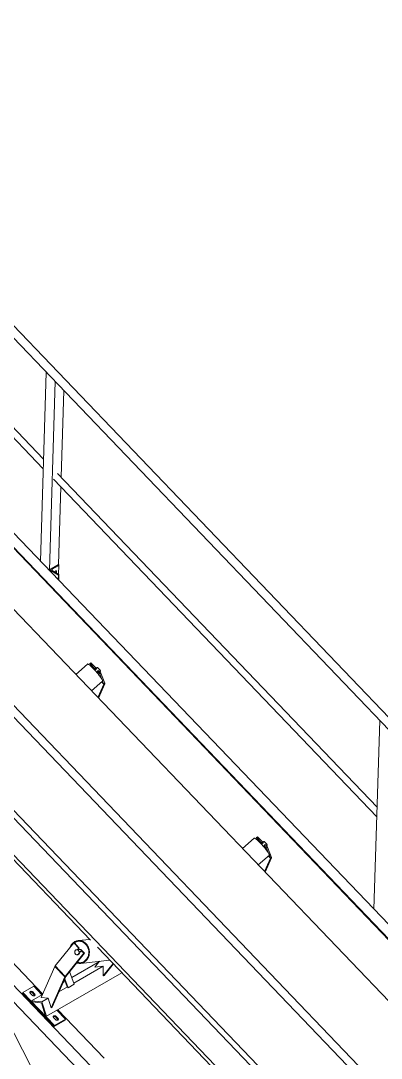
# Model space of a CAD drawing. Header units: millimetres. Extents: x 26816 to 90584, y 11074 to 56542.
# Drawn here: x 54516 to 55934, y 33987 to 38067 of the extents above; entities that cross this region are included whole.
import ezdxf

# ---------------------------------------------------------------- set-up
doc = ezdxf.new("R2010")
doc.units = ezdxf.units.MM
doc.layers.add('MAU_XANH', color=5, linetype='Continuous')

msp = doc.modelspace()

# ---------------------------------------------------------------- linework, layer by layer
at = {"layer": 'MAU_XANH', "linetype": 'Continuous', "lineweight": 0}
for p, q in [((50120.9, 40310.3), (67229.5, 22451.6)), ((48891.2, 40115.8), (54791.8, 33956.6)), ((49898.9, 40118.7), (68031.3, 21191.3)), ((49924.5, 40137.5), (68059.4, 21207.6)), ((48871.4, 40070.5), (54771.9, 33911.3)), ((49673, 39988.3), (67225.5, 21666.2)), ((49525.5, 39966.6), (66602.5, 22140.9)), ((49652, 39980.2), (67084.7, 21783.1)), ((52029.5, 39384.7), (57327.1, 33854.9)), ((57351.4, 33878.2), (52053.8, 39408)), ((52043.7, 38604.3), (57308.3, 33108.9)), ((52007.7, 38581.8), (57238.5, 33121.7)), ((52007.8, 38582.7), (57239.1, 33122.1)), ((52008.3, 38583.9), (57272.9, 33088.5)), ((54606.2, 36343.3), (53349.5, 37655.1)), ((53333.9, 37632.3), (54605, 36305.4)), ((54616.7, 36684.1), (54593.9, 35942.3)), ((54651.6, 36647.7), (54628.7, 35905.9)), ((54685.2, 36612.6), (54674.7, 36271.7)), ((55917.4, 34974.5), (54660.7, 36286.3)), ((54645.2, 36263.6), (55916.3, 34936.7)), ((54673.6, 36233.9), (54664.2, 35928.7)), ((54628.8, 35908.2), (54628.7, 35905.9)), ((54664.2, 35928.7), (54628.8, 35908.2)), ((54628.8, 35908.2), (54664.2, 35886.4)), ((54640.1, 35910.6), (54640, 35905.6)), ((54640.1, 35910.6), (54665.6, 35925.3)), ((54665.6, 35889.8), (54640.1, 35905.5)), ((54665.6, 35927.8), (54664.2, 35928.7)), ((54665.6, 35925.3), (54664.5, 35890.4)), ((54665.3, 35889.9), (54666.5, 35926.5)), ((54664.2, 35886.4), (54663.6, 35869.5)), ((54664.2, 35886.4), (54665.6, 35887.2)), ((54665.6, 35887.2), (54665, 35868.1)), ((54665.8, 35867.2), (54666.4, 35888.5)), ((54778.8, 35537.4), (54732.4, 35496.6)), ((54788, 35539.3), (54791.7, 35542.5)), ((54788, 35539.3), (54792.2, 35528.5)), ((54807.7, 35518.7), (54788, 35539.3)), ((54811.4, 35522), (54791.7, 35542.5)), ((54807.7, 35518.7), (54811.4, 35522)), ((54809.4, 35514.2), (54807.7, 35518.7)), ((54808, 35512.9), (54815.4, 35519.5)), ((54813.2, 35517.5), (54811.4, 35522)), ((54816.8, 35524.2), (54813.1, 35520.9)), ((54819.5, 35504.5), (54817.3, 35502.5)), ((54817.5, 35508.5), (54821.2, 35511.7)), ((54827.3, 35498.2), (54817.5, 35508.5)), ((54817.5, 35508.5), (54818.6, 35505.8)), ((54817.7, 35501.9), (54819.5, 35503.4)), ((54819.3, 35503.9), (54820.2, 35501.6)), ((54831.1, 35501.5), (54821.2, 35511.7)), ((54824.7, 35509), (54824.2, 35508.6)), ((54824.7, 35509), (54824.4, 35508.4)), ((54826.6, 35506.2), (54830, 35509.2)), ((54827.3, 35498.2), (54831.1, 35501.5)), ((54827.3, 35498.2), (54835.1, 35478.3)), ((54831.1, 35501.5), (54846.6, 35461.6)), ((54794.8, 35431.5), (54838.2, 35469.8)), ((54842.8, 35458.1), (54819.7, 35405.4)), ((54846.4, 35460.1), (54821.6, 35403.5)), ((54834.6, 35466.6), (54842.8, 35458.1)), ((54842.9, 35458.3), (54834.8, 35466.8)), ((54838.3, 35469.9), (54842.9, 35458.3)), ((54842.8, 35458.1), (54846.4, 35460.1)), ((54842.9, 35458.3), (54846.6, 35461.6)), ((55927.9, 35315.4), (55905.1, 34573.6)), ((54162.2, 35107.9), (54790.6, 34451.9)), ((54006.3, 34862.5), (54602.9, 34239.7)), ((55434.4, 34853), (55388.1, 34812.2)), ((55443.6, 34854.9), (55447.4, 34858.2)), ((55443.6, 34854.9), (55447.8, 34844.1)), ((55463.3, 34834.4), (55443.6, 34854.9)), ((55467, 34837.7), (55447.4, 34858.2)), ((55463.3, 34834.4), (55467, 34837.7)), ((55465.1, 34829.8), (55463.3, 34834.4)), ((55463.6, 34828.6), (55471.1, 34835.1)), ((55468.8, 34833.1), (55467, 34837.7)), ((55472.4, 34839.8), (55468.7, 34836.6)), ((55475.2, 34820.1), (55472.9, 34818.1)), ((55473.1, 34824.1), (55476.9, 34827.4)), ((55483, 34813.8), (55473.1, 34824.1)), ((55473.1, 34824.1), (55474.2, 34821.4)), ((55473.3, 34817.5), (55475.1, 34819.1)), ((55474.9, 34819.6), (55475.8, 34817.2)), ((55486.7, 34817.1), (55476.9, 34827.4)), ((55480.4, 34824.7), (55479.9, 34824.2)), ((55480.4, 34824.7), (55480.1, 34824.1)), ((55482.2, 34821.8), (55485.6, 34824.8)), ((55483, 34813.8), (55486.7, 34817.1)), ((55483, 34813.8), (55490.7, 34793.9)), ((55486.7, 34817.1), (55502.2, 34777.2)), ((55450.4, 34747.2), (55493.9, 34785.4)), ((55498.4, 34773.7), (55475.4, 34721.1)), ((55502, 34775.7), (55477.2, 34719.2)), ((55490.2, 34782.3), (55498.4, 34773.7)), ((55498.5, 34774), (55490.4, 34782.4)), ((55494, 34785.6), (55498.5, 34774)), ((55498.4, 34773.7), (55502, 34775.7)), ((55498.5, 34774), (55502.2, 34777.2)), ((54724.6, 34440.9), (54651.7, 34350)), ((54727, 34441.2), (54724.6, 34440.9)), ((54744.2, 34420.4), (54724.6, 34440.9)), ((54746.6, 34420.7), (54727, 34441.2)), ((54788, 34454.7), (54741.8, 34449.8)), ((54744.7, 34447.5), (54744.5, 34447.4)), ((54763.9, 34399.9), (54691, 34308.9)), ((54766.3, 34400.1), (54693.4, 34309.2)), ((54738.4, 34414.2), (54736, 34413.9)), ((54738.1, 34394), (54740.5, 34394.3)), ((54739.3, 34414.2), (54744.2, 34420.4)), ((54741.5, 34394.4), (54740.9, 34394.4)), ((54741.3, 34414), (54746.6, 34420.7)), ((54746.2, 34414.4), (54741.4, 34413.9)), ((54741.5, 34394.5), (54741.5, 34394.4)), ((54749.2, 34415.4), (54743.2, 34414.7)), ((54746.6, 34420.7), (54744.2, 34420.4)), ((54748, 34401.9), (54749, 34402)), ((54754.1, 34410.1), (54749.2, 34404)), ((54756.5, 34410.4), (54754.1, 34410.1)), ((54763.9, 34399.9), (54754.1, 34410.1)), ((54766.3, 34400.1), (54756.5, 34410.4)), ((54766.3, 34400.1), (54763.9, 34399.9)), ((54817.8, 34423.6), (55446.3, 33767.6)), ((54717, 34304.6), (54825.5, 34367.2)), ((54751.4, 34360.3), (54866.6, 34372.6)), ((54753.6, 34363.1), (54753.7, 34363.1)), ((54826.4, 34368.3), (54807.7, 34345)), ((54879.4, 34359.3), (54840.4, 34310.7)), ((54880.6, 34358.1), (54844.5, 34313.1)), ((54356.2, 34345.3), (54644.1, 33783.2)), ((54650.3, 34347.9), (54597.1, 34226.5)), ((54616.9, 34152.1), (54913.7, 34323.4)), ((54689.7, 34306.8), (54650.3, 34347.9)), ((54651.7, 34350), (54691, 34308.9)), ((54726.9, 34278.5), (54708.3, 34327.7)), ((54725.5, 34282.2), (54840.9, 34348.8)), ((54807.7, 34345), (54840.9, 34348.8)), ((54840.9, 34348.8), (54840.4, 34310.7)), ((54844.5, 34313.1), (54840.4, 34310.7)), ((54567.3, 34270.7), (54524.9, 34246.2)), ((54567.3, 34270.7), (54599.7, 34236.9)), ((54689.7, 34306.8), (54636.4, 34185.4)), ((54693.2, 34308.8), (54640, 34187.5)), ((54682.6, 34284.7), (54690.6, 34289.4)), ((54698.5, 34268.5), (54687.9, 34296.7)), ((54702.4, 34264.4), (54689.1, 34299.6)), ((54693.2, 34308.8), (54689.7, 34306.8)), ((54693.4, 34309.2), (54691, 34308.9)), ((54702.4, 34264.4), (54726.9, 34278.5)), ((54523.3, 34242.6), (54524.9, 34246.2)), ((54647.8, 34112.6), (54523.3, 34242.6)), ((54524.9, 34246.2), (54649.4, 34116.2)), ((54560.8, 34235.1), (54554.2, 34241.9)), ((54558.5, 34213.1), (54602.3, 34238.4)), ((54562.5, 34244), (54564.1, 34247.7)), ((54562.5, 34244), (54569.1, 34237.2)), ((54564.1, 34247.7), (54570.7, 34240.8)), ((54569.1, 34237.2), (54570.7, 34240.8)), ((54666.6, 34248.3), (54700, 34267.6)), ((54698.5, 34268.5), (54700, 34267.6)), ((54700, 34267.6), (54702.4, 34264.4)), ((54599.5, 34209.5), (54558.5, 34213.1)), ((54558.5, 34213.1), (54559.1, 34211.3)), ((54561.9, 34208.4), (54594.4, 34205.5)), ((54597.1, 34226.5), (54624.7, 34224.1)), ((54599.1, 34200.7), (54612.9, 34155.1)), ((54599.5, 34209.5), (54624.7, 34224.1)), ((54616.9, 34152.1), (54599.5, 34209.5)), ((54624.7, 34224.1), (54636.4, 34185.4)), ((54640, 34187.5), (54636.4, 34185.4)), ((54615.6, 34152.2), (54616.9, 34152.1)), ((54654.3, 34148.2), (54655.9, 34151.9)), ((54654.3, 34148.2), (54660.9, 34141.4)), ((54655.9, 34151.9), (54662.5, 34145)), ((54658.1, 34175.9), (54691.8, 34140.7)), ((54661.9, 34178.1), (54844.8, 33987.2)), ((54652.6, 34139.3), (54646, 34146.1)), ((54690.3, 34137.1), (54647.8, 34112.6)), ((54649.4, 34116.2), (54647.8, 34112.6)), ((54691.8, 34140.7), (54649.4, 34116.2)), ((54660.9, 34141.4), (54662.5, 34145)), ((54691.8, 34140.7), (54690.3, 34137.1))]:
    msp.add_line(p, q, dxfattribs=at)
at = {"layer": 'MAU_XANH', "linetype": 'Continuous', "lineweight": 0, "flags": 128}
for points in [[(54649.8, 35899.5), (54650.6, 35900.7), (54651.5, 35901.8), (54652.6, 35902.7), (54653.6, 35903.3), (54654.6, 35903.6), (54655.6, 35903.6), (54656.3, 35903.2), (54656.9, 35902.5), (54657.1, 35901.6), (54657.2, 35900.4), (54656.9, 35899.1), (54656.5, 35897.8), (54655.7, 35896.4), (54655.5, 35896)], [(54838.2, 35469.8), (54838.5, 35470.2), (54838.5, 35470.8), (54838.3, 35471.8), (54837.9, 35472.9), (54837.3, 35474.4), (54836.4, 35476), (54835.4, 35477.9), (54834.1, 35479.9), (54832.6, 35482.2), (54830.9, 35484.6), (54829, 35487.2), (54827, 35489.9), (54824.9, 35492.7), (54822.6, 35495.6), (54820.2, 35498.5), (54817.7, 35501.5), (54815.1, 35504.5), (54812.5, 35507.5), (54809.8, 35510.5), (54807.2, 35513.4), (54804.5, 35516.2), (54801.9, 35519), (54799.4, 35521.6), (54796.9, 35524.1), (54794.5, 35526.4), (54792.2, 35528.5), (54790, 35530.4), (54788, 35532.2), (54786.1, 35533.7), (54784.5, 35535), (54783, 35536), (54781.7, 35536.8), (54780.6, 35537.3), (54779.7, 35537.5), (54779.1, 35537.5), (54778.8, 35537.4)], [(54806.6, 35514), (54807.1, 35513.7), (54808, 35512.9)], [(54814.2, 35518.4), (54813.8, 35518.9), (54813.3, 35519.8), (54813, 35520.5), (54813, 35520.9), (54813.3, 35521), (54813.8, 35520.7), (54814.5, 35520.3), (54815.4, 35519.5)], [(54830, 35509.2), (54830, 35509.2), (54830.1, 35509.5), (54829.9, 35510), (54829.4, 35510.8), (54828.8, 35511.8), (54828, 35513), (54827, 35514.3), (54825.8, 35515.7), (54824.6, 35517.2), (54823.4, 35518.6), (54822.1, 35519.9), (54820.9, 35521.2), (54819.8, 35522.2), (54818.8, 35523.1), (54817.9, 35523.7), (54817.3, 35524.1), (54816.9, 35524.2), (54816.8, 35524.2)], [(54820.2, 35501.6), (54819.5, 35502.1), (54818.7, 35502.7)], [(55493.9, 34785.4), (55494.1, 34785.8), (55494.1, 34786.5), (55494, 34787.4), (55493.6, 34788.6), (55492.9, 34790), (55492.1, 34791.6), (55491, 34793.5), (55489.7, 34795.6), (55488.2, 34797.8), (55486.5, 34800.2), (55484.6, 34802.8), (55482.6, 34805.5), (55480.5, 34808.3), (55478.2, 34811.2), (55475.8, 34814.1), (55473.3, 34817.1), (55470.7, 34820.1), (55468.1, 34823.1), (55465.5, 34826.1), (55462.8, 34829), (55460.2, 34831.9), (55457.5, 34834.6), (55455, 34837.2), (55452.5, 34839.7), (55450.1, 34842), (55447.8, 34844.1), (55445.6, 34846.1), (55443.6, 34847.8), (55441.8, 34849.3), (55440.1, 34850.6), (55438.6, 34851.6), (55437.3, 34852.4), (55436.2, 34852.9), (55435.3, 34853.2), (55434.7, 34853.1), (55434.4, 34853)], [(55462.2, 34829.7), (55462.7, 34829.3), (55463.6, 34828.6)], [(55469.8, 34834), (55469.5, 34834.5), (55468.9, 34835.5), (55468.7, 34836.1), (55468.6, 34836.5), (55468.9, 34836.6), (55469.4, 34836.4), (55470.1, 34835.9), (55471.1, 34835.1)], [(55485.6, 34824.8), (55485.6, 34824.8), (55485.7, 34825.1), (55485.5, 34825.7), (55485.1, 34826.5), (55484.4, 34827.5), (55483.6, 34828.7), (55482.6, 34830), (55481.5, 34831.4), (55480.2, 34832.8), (55479, 34834.2), (55477.7, 34835.6), (55476.5, 34836.8), (55475.4, 34837.9), (55474.4, 34838.7), (55473.6, 34839.4), (55472.9, 34839.8), (55472.5, 34839.9), (55472.4, 34839.8)], [(55475.8, 34817.2), (55475.1, 34817.7), (55474.3, 34818.4)], [(54735.9, 34362.1), (54738.5, 34361.3), (54742, 34360.6), (54745.5, 34360.2), (54749, 34360.1), (54752.4, 34360.4), (54755.9, 34361), (54759.2, 34362), (54762.5, 34363.4), (54765.6, 34365), (54768.6, 34367), (54771.4, 34369.2), (54774, 34371.8), (54776.4, 34374.6), (54778.6, 34377.6), (54780.5, 34380.9), (54782.2, 34384.3), (54783.6, 34387.9), (54784.7, 34391.7), (54785.4, 34395.5), (54785.9, 34399.5), (54786.1, 34403.4), (54786, 34407.4), (54785.6, 34411.4), (54784.8, 34415.3), (54783.8, 34419.1), (54782.4, 34422.8), (54780.8, 34426.4), (54779, 34429.8), (54776.8, 34433), (54774.5, 34436), (54771.9, 34438.8), (54769.1, 34441.3), (54766.1, 34443.5), (54763, 34445.4), (54759.8, 34447), (54756.4, 34448.2), (54753, 34449.1), (54749.6, 34449.7), (54746.1, 34450), (54742.6, 34449.8), (54739.1, 34449.4), (54735.7, 34448.5), (54732.4, 34447.4), (54729.2, 34445.9), (54726.2, 34444.1), (54723.3, 34442), (54720.5, 34439.6), (54718, 34436.9), (54715.7, 34433.9), (54713.7, 34430.8), (54711.9, 34427.4), (54710.4, 34423.9), (54709.9, 34422.6)], [(54737.5, 34364.2), (54739.8, 34363.5), (54743.2, 34362.9), (54746.6, 34362.6), (54750, 34362.7), (54753.3, 34363.1), (54756.7, 34363.8), (54759.9, 34364.9), (54763, 34366.4), (54766, 34368.1), (54768.8, 34370.2), (54771.4, 34372.5), (54773.9, 34375.1), (54776.1, 34378), (54778, 34381.1), (54779.7, 34384.4), (54781.1, 34387.8), (54782.3, 34391.4), (54783.1, 34395.2), (54783.7, 34399), (54783.9, 34402.8), (54783.8, 34406.7), (54783.5, 34410.5), (54782.8, 34414.3), (54781.8, 34418), (54780.5, 34421.7), (54779, 34425.1), (54777.1, 34428.5), (54775.1, 34431.6), (54772.7, 34434.5), (54770.2, 34437.1), (54767.5, 34439.5), (54764.6, 34441.6), (54761.5, 34443.4), (54758.4, 34444.9), (54755.1, 34446.1), (54751.8, 34446.9), (54748.4, 34447.3), (54745, 34447.5), (54741.6, 34447.2), (54738.3, 34446.6), (54735, 34445.7), (54731.8, 34444.4), (54728.8, 34442.8), (54726.1, 34441.1)], [(54729.6, 34398.9), (54730.7, 34397.3), (54731.9, 34396), (54733.4, 34395), (54734.9, 34394.4), (54736.6, 34394), (54738.3, 34394.1), (54739.9, 34394.5), (54741.4, 34395.2), (54742.8, 34396.2), (54743.9, 34397.6), (54744.8, 34399.1), (54745.5, 34400.9), (54745.8, 34402.7), (54745.8, 34404.6), (54745.5, 34406.5), (54744.9, 34408.3), (54744, 34409.9), (54742.8, 34411.3), (54741.5, 34412.5), (54739.9, 34413.3), (54738.3, 34413.8), (54736.7, 34414), (54735, 34413.8), (54733.4, 34413.2), (54732, 34412.3), (54730.7, 34411.1), (54729.7, 34409.7), (54728.9, 34408), (54728.4, 34406.2), (54728.3, 34404.3), (54728.4, 34402.4), (54728.9, 34400.6), (54729.6, 34398.9)], [(54738.4, 34414.2), (54739.7, 34414.2), (54741.4, 34413.9)], [(54554.2, 34241.9), (54553.3, 34243.1), (54552.7, 34244.3), (54552.4, 34245.6), (54552.5, 34246.8), (54552.9, 34247.9), (54553.6, 34248.8), (54554.6, 34249.6), (54555.8, 34250.1), (54557.2, 34250.4), (54558.7, 34250.3), (54560.2, 34250), (54561.6, 34249.5), (54563, 34248.7), (54564.1, 34247.7)], [(54570.7, 34240.8), (54571.6, 34239.7), (54572.2, 34238.5), (54572.5, 34237.2), (54572.4, 34236), (54572, 34234.9), (54571.3, 34233.9), (54570.3, 34233.2), (54569.1, 34232.7), (54567.7, 34232.4), (54566.2, 34232.4), (54564.7, 34232.7), (54563.3, 34233.3), (54561.9, 34234.1), (54560.8, 34235.1)], [(54646, 34146.1), (54645.1, 34147.3), (54644.5, 34148.5), (54644.2, 34149.7), (54644.3, 34151), (54644.7, 34152.1), (54645.4, 34153), (54646.4, 34153.8), (54647.6, 34154.3), (54649, 34154.6), (54650.5, 34154.5), (54652, 34154.2), (54653.4, 34153.6), (54654.8, 34152.8), (54655.9, 34151.9)], [(54662.5, 34145), (54663.4, 34143.9), (54664, 34142.6), (54664.3, 34141.4), (54664.2, 34140.2), (54663.8, 34139.1), (54663.1, 34138.1), (54662.1, 34137.4), (54660.9, 34136.8), (54659.5, 34136.6), (54658, 34136.6), (54656.5, 34136.9), (54655.1, 34137.5), (54653.7, 34138.3), (54652.6, 34139.3)]]:
    msp.add_lwpolyline(points, dxfattribs=at)
at = {"layer": 'MAU_XANH', "linetype": 'Continuous', "lineweight": 0}
for centre, radius, start, end in [((54641.2, 35908), 2.74, 112.4128, 247.5287), ((54645.3, 35903.3), 8.31, 322.472, 0.6676), ((54644.8, 35903.4), 8.81, 323.5874, 359.5523), ((54665.1, 35926.5), 1.37, 292.4128, 67.5287), ((54665, 35888.5), 1.37, 292.4128, 67.5287), ((54805.1, 35493.4), 15.2, 27.0826, 36.5532), ((54814.6, 35501.4), 12.7, 23.9998, 37.2699), ((54842.5, 35458.2), 0.351, 330.4769, 12.19), ((54844.5, 35461.1), 2.11, 330.4769, 12.19), ((55461, 34809.3), 14.9, 26.7246, 36.6324), ((55470.3, 34817), 12.7, 23.9998, 37.2699), ((55498.1, 34773.9), 0.351, 330.4769, 12.19), ((55500.1, 34776.8), 2.11, 330.4769, 12.19), ((54749.5, 34409.4), 39.4, 134.8681, 147.7076), ((54748.3, 34414), 33.7, 96.3933, 127.9157), ((54739.3, 34403), 8.8, 277.9081, 352.7788), ((54744, 34407), 7.73, 73.3292, 108.1789), ((54748.7, 34406.6), 8.69, 24.1335, 103.2192), ((54750.1, 34396.3), 33.3, 249.155, 275.9637), ((54659.4, 34343.6), 10, 140.2522, 154.7733), ((54698.7, 34302.5), 10, 140.2522, 154.7733), ((54694.7, 34308.1), 1.67, 140.2522, 154.7733), ((54556.6, 34238.8), 7.95, 41.2379, 121.2003), ((54565, 34232.9), 5.94, 6.0751, 46.0531), ((54562.9, 34212.2), 3.95, 193.201, 254.3412), ((54592.6, 34199.2), 6.59, 13.201, 74.3412), ((54616.7, 34156.1), 3.95, 193.201, 254.3412), ((54648.4, 34143), 7.93, 41.1681, 121.8906), ((54656.8, 34137.1), 5.94, 6.1053, 46.0512)]:
    msp.add_arc(centre, radius, start, end, dxfattribs=at)

doc.saveas('drawing.dxf')
